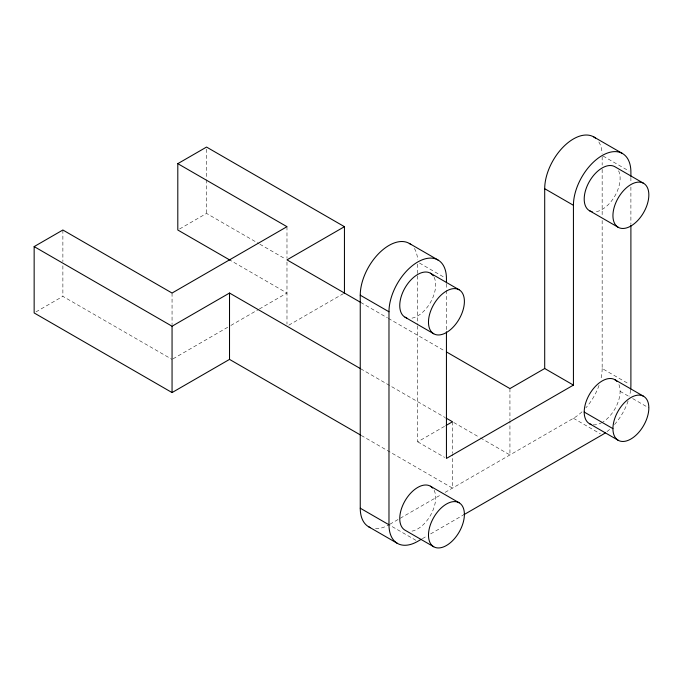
<?xml version="1.0" encoding="UTF-8"?>
<svg xmlns="http://www.w3.org/2000/svg" width="683" height="683" viewBox="0 0 683 683"><rect width="100%" height="100%" fill="white"/><g stroke="black" fill="none" stroke-linecap="round" stroke-linejoin="round"><path stroke-width="0.51" stroke-dasharray="3.42 2.56" d="M35.943 311.909L62.879 296.362L172.056 359.395M179.603 228.967L206.539 213.42L258.942 243.677M172.978 358.865L229.983 325.953M230.897 325.424L258.481 309.493M259.403 308.964L286.98 293.041L230.103 260.197M288.807 325.168L343.532 293.57M417.706 325.859L417.706 441.833L445.154 425.987M389.899 524.237L441.431 494.492M445.111 492.366L573.43 418.278A40.63 23.461 -60 0 0 583.017 410.842M422.325 538.699L426.935 536.035M430.623 533.901L462.903 515.272M603.063 156.04L629.094 171.074M419.507 263.057L444.642 277.571M602.158 220.489L602.158 368.513L629.094 384.068M620.121 391.325L629.094 396.507M632.689 398.582L648.85 407.913M573.43 418.278L600.366 433.833M259.864 244.207L285.605 259.07M360.684 302.415L387.406 317.843M388.328 318.372L444.522 350.823M360.684 368.769L445.103 417.509M453.734 422.495L479.534 437.385M480.456 437.914L509.936 454.938L509.936 421.232M417.706 441.833L444.642 457.379M361.264 435.455L452.47 488.114L452.47 454.408M415.913 540.321L388.977 524.775A40.63 23.461 -60 0 1 374.608 528.616M630.896 177.435L630.896 182.762M630.896 187.022L630.896 224.297M602.158 156.595L602.158 165.107M602.158 169.367L602.158 216.229M509.936 388.584L509.936 420.182M452.47 421.761L452.47 453.358M446.443 283.923L446.443 289.25M446.443 290.309L446.443 330.743M417.706 264.15L417.706 274.788M417.706 275.847L417.706 324.792M286.98 226.688L286.98 258.285M286.98 261.973L286.98 324.109M206.539 149.176L206.539 178.664M206.539 179.714L206.539 213.42M172.056 293.041L172.056 324.638M62.879 230.009L62.879 261.606M62.879 265.815L62.879 296.362M434.115 277.289A25.399 14.659 -60 0 1 430.068 303.098A25.399 14.659 -60 0 1 409.552 318.372M434.115 490.274A25.399 14.659 -60 0 1 430.41 515.511A25.399 14.659 -60 0 1 410.406 531.34M618.926 384.58A25.399 14.659 -60 0 1 602.944 421.957M602.158 422.427A25.399 14.659 -60 0 1 593.185 424.835M618.567 170.793A25.399 14.659 -60 0 1 614.862 196.03A25.399 14.659 -60 0 1 594.859 211.858M630.588 390.087A40.63 23.461 -60 0 1 629.487 396.157M628.095 401.006A40.63 23.461 -60 0 1 614.538 424.484M609.595 429.445A40.63 23.461 -60 0 1 606.325 432.108M598.829 141.944A40.63 23.461 -60 0 1 602.099 153.402M602.158 368.513A40.63 23.461 -60 0 1 600.758 379.569M599.025 385.391A40.63 23.461 -60 0 1 585.809 407.896M414.376 248.433A40.63 23.461 -60 0 1 417.646 259.89"/><path stroke-width="1.02" d="M360.342 434.926L229.522 359.395L172.056 392.571L34.15 312.951L34.15 246.597L62.879 230.009L172.056 293.041L286.98 226.688L177.802 163.655L177.802 230.009L230.103 260.197M177.802 163.655L206.539 147.067L344.445 226.688L344.445 293.041M34.15 246.597L172.056 326.218L229.522 293.041L360.342 368.572M344.445 226.688L286.98 259.864L360.684 302.415M446.067 425.458L452.47 421.761L446.025 418.039M630.896 176.376L630.896 172.116A40.63 23.461 -60 0 0 602.158 155.528A40.63 23.461 -60 0 0 573.43 205.293L573.43 385.101L544.701 368.513L509.936 388.584L446.366 351.882M573.43 385.101L446.443 458.421L446.443 331.801M421.394 539.229L417.706 541.363A40.63 23.461 -60 0 1 388.977 524.775L360.248 508.186L360.248 295.193A40.63 23.461 -60 0 1 379.15 253.111A40.63 23.461 -60 0 1 410.987 244.574M463.825 514.734L602.158 434.866A40.63 23.461 -60 0 0 605.497 432.715M593.749 136.924L622.478 153.513M643.591 183.3A25.399 14.659 -60 0 0 613.547 209.937A25.399 14.659 -60 0 0 635.54 222.632A25.399 14.659 -60 0 0 643.591 183.3L614.862 166.712A25.399 14.659 -60 0 0 588.276 183.565A25.399 14.659 -60 0 0 592.187 211.704M589.463 210.697L618.192 227.285M595.439 138.077A40.63 23.461 -60 0 0 563.603 146.614A40.63 23.461 -60 0 0 544.701 188.704L573.43 205.293M409.296 243.421L438.025 260.01M430.41 273.2L459.138 289.788A25.399 14.659 -60 0 1 451.087 329.129A25.399 14.659 -60 0 1 429.095 316.425A25.399 14.659 -60 0 1 459.138 289.788M614.862 379.697L643.591 396.285A25.399 14.659 -60 0 1 635.54 435.626A25.399 14.659 -60 0 1 613.547 422.922A25.399 14.659 -60 0 1 643.591 396.285M584.204 412.054L612.933 428.642M405.01 317.185L433.739 333.774M589.463 423.682L618.192 440.27M360.248 295.193L388.977 311.781L388.977 524.775M430.41 486.194L459.138 502.782A25.399 14.659 -60 0 1 451.087 542.114A25.399 14.659 -60 0 1 429.095 529.419A25.399 14.659 -60 0 1 459.138 502.782M433.739 546.767L405.01 530.179A25.399 14.659 -60 0 1 406.317 498.727A25.399 14.659 -60 0 1 432.646 488.046M368.666 526.781L397.395 543.369M630.896 225.364L630.896 385.101A40.63 23.461 -60 0 1 630.699 389.062M544.701 188.704L544.701 368.513M446.443 282.864L446.443 278.604A40.63 23.461 -60 0 0 417.706 262.016A40.63 23.461 -60 0 0 388.977 311.781M229.522 293.041L229.522 359.395M172.056 326.218L172.056 392.571M406.778 317.954A25.399 14.659 -60 0 1 405.873 286.442A25.399 14.659 -60 0 1 433.261 275.847M591.23 424.45A25.399 14.659 -60 0 1 589.89 393.639A25.399 14.659 -60 0 1 617.099 381.549M370.502 527.669A40.63 23.461 -60 0 1 360.248 508.186"/></g></svg>
